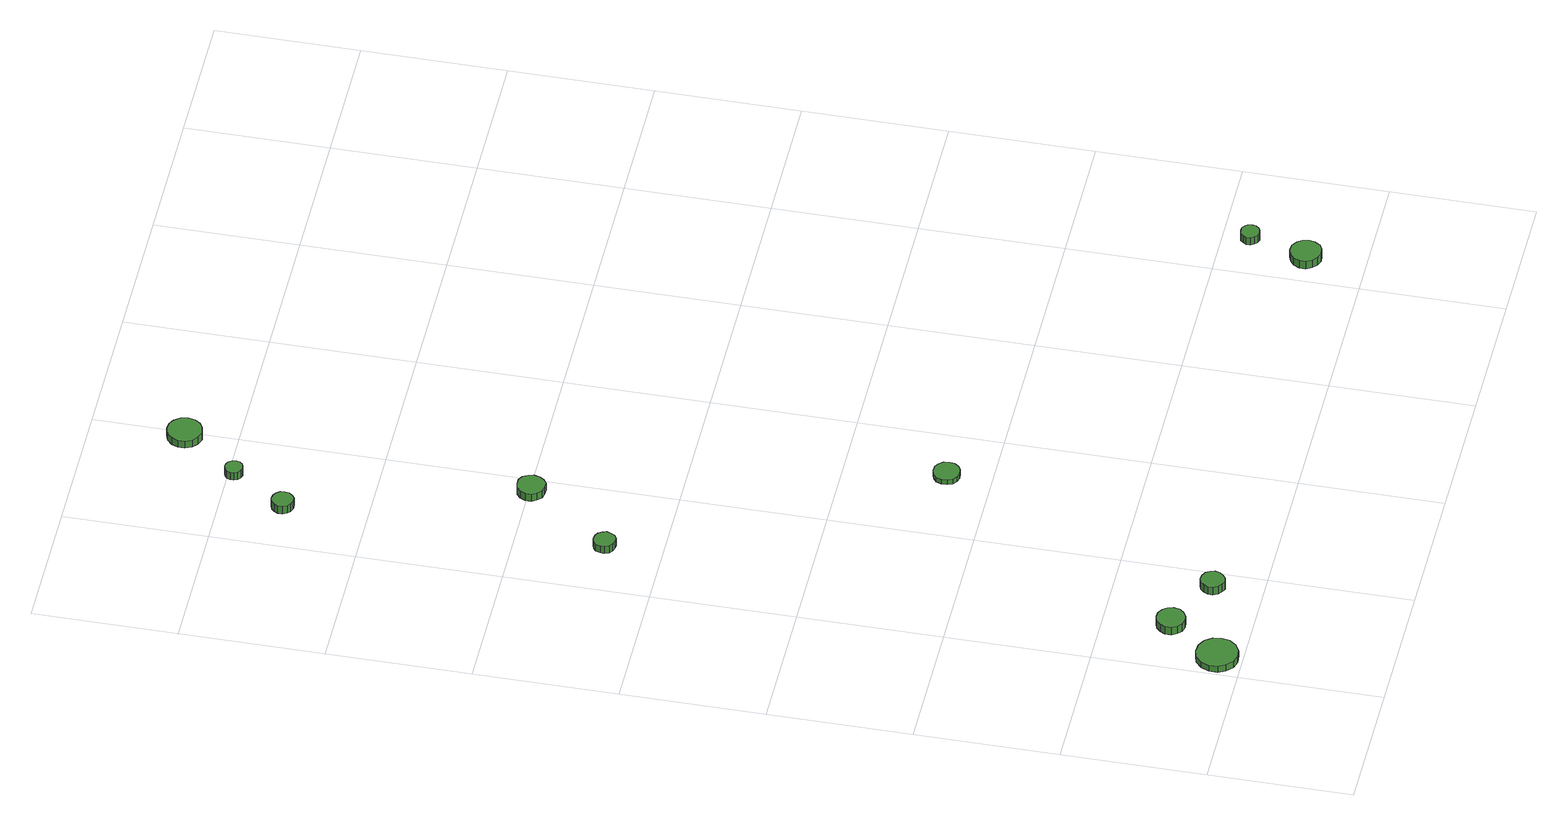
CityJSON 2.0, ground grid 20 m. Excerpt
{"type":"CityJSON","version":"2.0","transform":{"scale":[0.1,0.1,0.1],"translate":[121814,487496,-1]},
"CityObjects":{
"tree1":{"type":"SolitaryVegetationObject","attributes":{"function":"something"},"geometry":[{"type":"MultiSurface","lod":"1","boundaries":[[[0,1,2,3,4,5,6,7,8,9,10,11,12,13,14]],[[15,16,17,18,19,20,21,22,23,24,25,26,27,28,29]],[[0,29,28,1]],[[1,28,27,2]],[[2,27,26,3]],[[3,26,25,4]],[[4,25,24,5]],[[5,24,23,6]],[[6,23,22,7]],[[7,22,21,8]],[[8,21,20,9]],[[9,20,19,10]],[[10,19,18,11]],[[11,18,17,12]],[[12,17,16,13]],[[13,16,15,14]],[[14,15,29,0]]]}]},
"tree2":{"type":"SolitaryVegetationObject","attributes":{"function":"something"},"geometry":[{"type":"MultiSurface","lod":"1","boundaries":[[[30,31,32,33,34,35,36,37,38,39,40,41,42,43,44]],[[45,46,47,48,49,50,51,52,53,54,55,56,57,58,59]],[[30,59,58,31]],[[31,58,57,32]],[[32,57,56,33]],[[33,56,55,34]],[[34,55,54,35]],[[35,54,53,36]],[[36,53,52,37]],[[37,52,51,38]],[[38,51,50,39]],[[39,50,49,40]],[[40,49,48,41]],[[41,48,47,42]],[[42,47,46,43]],[[43,46,45,44]],[[44,45,59,30]]]}]},
"tree3":{"type":"SolitaryVegetationObject","attributes":{"function":"something"},"geometry":[{"type":"MultiSurface","lod":"1","boundaries":[[[60,61,62,63,64,65,66,67,68,69,70,71,72,73,74]],[[75,76,77,78,79,80,81,82,83,84,85,86,87,88,89]],[[60,89,88,61]],[[61,88,87,62]],[[62,87,86,63]],[[63,86,85,64]],[[64,85,84,65]],[[65,84,83,66]],[[66,83,82,67]],[[67,82,81,68]],[[68,81,80,69]],[[69,80,79,70]],[[70,79,78,71]],[[71,78,77,72]],[[72,77,76,73]],[[73,76,75,74]],[[74,75,89,60]]]}]},
"tree4":{"type":"SolitaryVegetationObject","attributes":{"function":"something"},"geometry":[{"type":"MultiSurface","lod":"1","boundaries":[[[90,91,92,93,94,95,96,97,98,99,100,101,102,103,104]],[[105,106,107,108,109,110,111,112,113,114,115,116,117,118,119]],[[90,119,118,91]],[[91,118,117,92]],[[92,117,116,93]],[[93,116,115,94]],[[94,115,114,95]],[[95,114,113,96]],[[96,113,112,97]],[[97,112,111,98]],[[98,111,110,99]],[[99,110,109,100]],[[100,109,108,101]],[[101,108,107,102]],[[102,107,106,103]],[[103,106,105,104]],[[104,105,119,90]]]}]},
"tree5":{"type":"SolitaryVegetationObject","attributes":{"function":"something"},"geometry":[{"type":"MultiSurface","lod":"1","boundaries":[[[120,121,122,123,124,125,126,127,128,129,130,131,132,133,134]],[[135,136,137,138,139,140,141,142,143,144,145,146,147,148,149]],[[120,149,148,121]],[[121,148,147,122]],[[122,147,146,123]],[[123,146,145,124]],[[124,145,144,125]],[[125,144,143,126]],[[126,143,142,127]],[[127,142,141,128]],[[128,141,140,129]],[[129,140,139,130]],[[130,139,138,131]],[[131,138,137,132]],[[132,137,136,133]],[[133,136,135,134]],[[134,135,149,120]]]}]},
"tree6":{"type":"SolitaryVegetationObject","attributes":{"function":"something"},"geometry":[{"type":"MultiSurface","lod":"1","boundaries":[[[150,151,152,153,154,155,156,157,158,159,160,161,162,163,164]],[[165,166,167,168,169,170,171,172,173,174,175,176,177,178,179]],[[150,179,178,151]],[[151,178,177,152]],[[152,177,176,153]],[[153,176,175,154]],[[154,175,174,155]],[[155,174,173,156]],[[156,173,172,157]],[[157,172,171,158]],[[158,171,170,159]],[[159,170,169,160]],[[160,169,168,161]],[[161,168,167,162]],[[162,167,166,163]],[[163,166,165,164]],[[164,165,179,150]]]}]},
"tree7":{"type":"SolitaryVegetationObject","attributes":{"function":"something"},"geometry":[{"type":"MultiSurface","lod":"1","boundaries":[[[180,181,182,183,184,185,186,187,188,189,190,191,192,193,194]],[[195,196,197,198,199,200,201,202,203,204,205,206,207,208,209]],[[180,209,208,181]],[[181,208,207,182]],[[182,207,206,183]],[[183,206,205,184]],[[184,205,204,185]],[[185,204,203,186]],[[186,203,202,187]],[[187,202,201,188]],[[188,201,200,189]],[[189,200,199,190]],[[190,199,198,191]],[[191,198,197,192]],[[192,197,196,193]],[[193,196,195,194]],[[194,195,209,180]]]}]},
"tree8":{"type":"SolitaryVegetationObject","attributes":{"function":"something"},"geometry":[{"type":"MultiSurface","lod":"1","boundaries":[[[210,211,212,213,214,215,216,217,218,219,220,221,222,223,224]],[[225,226,227,228,229,230,231,232,233,234,235,236,237,238,239]],[[210,239,238,211]],[[211,238,237,212]],[[212,237,236,213]],[[213,236,235,214]],[[214,235,234,215]],[[215,234,233,216]],[[216,233,232,217]],[[217,232,231,218]],[[218,231,230,219]],[[219,230,229,220]],[[220,229,228,221]],[[221,228,227,222]],[[222,227,226,223]],[[223,226,225,224]],[[224,225,239,210]]]}]},
"tree9":{"type":"SolitaryVegetationObject","attributes":{"function":"something"},"geometry":[{"type":"MultiSurface","lod":"1","boundaries":[[[240,241,242,243,244,245,246,247,248,249,250,251,252,253,254]],[[255,256,257,258,259,260,261,262,263,264,265,266,267,268,269]],[[240,269,268,241]],[[241,268,267,242]],[[242,267,266,243]],[[243,266,265,244]],[[244,265,264,245]],[[245,264,263,246]],[[246,263,262,247]],[[247,262,261,248]],[[248,261,260,249]],[[249,260,259,250]],[[250,259,258,251]],[[251,258,257,252]],[[252,257,256,253]],[[253,256,255,254]],[[254,255,269,240]]]}]},
"tree10":{"type":"SolitaryVegetationObject","attributes":{"function":"something"},"geometry":[{"type":"MultiSurface","lod":"1","boundaries":[[[270,271,272,273,274,275,276,277,278,279,280,281,282,283,284]],[[285,286,287,288,289,290,291,292,293,294,295,296,297,298,299]],[[270,299,298,271]],[[271,298,297,272]],[[272,297,296,273]],[[273,296,295,274]],[[274,295,294,275]],[[275,294,293,276]],[[276,293,292,277]],[[277,292,291,278]],[[278,291,290,279]],[[279,290,289,280]],[[280,289,288,281]],[[281,288,287,282]],[[282,287,286,283]],[[283,286,285,284]],[[284,285,299,270]]]}]},
"tree11":{"type":"SolitaryVegetationObject","attributes":{"function":"something"},"geometry":[{"type":"MultiSurface","lod":"1","boundaries":[[[300,301,302,303,304,305,306,307,308,309,310,311,312,313,314]],[[315,316,317,318,319,320,321,322,323,324,325,326,327,328,329]],[[300,329,328,301]],[[301,328,327,302]],[[302,327,326,303]],[[303,326,325,304]],[[304,325,324,305]],[[305,324,323,306]],[[306,323,322,307]],[[307,322,321,308]],[[308,321,320,309]],[[309,320,319,310]],[[310,319,318,311]],[[311,318,317,312]],[[312,317,316,313]],[[313,316,315,314]],[[314,315,329,300]]]}]}
},
"vertices":[
[62,34,17],[60,46,17],[53,56,17],[42,62,17],[30,63,17],[19,60,17],[10,51,17],[5,40,17],[5,28,17],[10,18,17],[19,9,17],[30,6,17],[42,7,17],[53,13,17],[60,23,17],[60,23,7],[53,13,7],[42,7,7],[30,6,7],[19,9,7],[10,18,7],[5,28,7],[5,40,7],[10,51,7],[19,60,7],[30,63,7],[42,62,7],[53,56,7],[60,46,7],[62,34,7],
[103,108,23],[101,116,23],[96,122,23],[89,127,23],[81,127,23],[73,125,23],[67,119,23],[63,112,23],[63,103,23],[67,96,23],[73,90,23],[81,88,23],[89,89,23],[96,93,23],[101,99,23],[101,99,10],[96,93,10],[89,89,10],[81,88,10],[73,90,10],[67,96,10],[63,103,10],[63,112,10],[67,119,10],[73,125,10],[81,127,10],[89,127,10],[96,122,10],[101,116,10],[103,108,10],
[184,68,25],[182,75,25],[178,81,25],[172,84,25],[165,85,25],[159,83,25],[154,78,25],[151,72,25],[151,65,25],[154,58,25],[159,54,25],[165,51,25],[172,52,25],[178,56,25],[182,61,25],[182,61,12],[178,56,12],[172,52,12],[165,51,12],[159,54,12],[154,58,12],[151,65,12],[151,72,12],[154,78,12],[159,83,12],[165,85,12],[172,84,12],[178,81,12],[182,75,12],[184,68,12],
[105,880,18],[103,886,18],[100,891,18],[94,894,18],[88,895,18],[82,893,18],[77,889,18],[75,883,18],[75,877,18],[77,871,18],[82,867,18],[88,865,18],[94,865,18],[100,868,18],[103,874,18],[103,874,6],[100,868,6],[94,865,6],[88,865,6],[82,867,6],[77,871,6],[75,877,6],[75,883,6],[77,889,6],[82,893,6],[88,895,6],[94,894,6],[100,891,6],[103,886,6],[105,880,6],
[339,462,14],[338,470,14],[333,476,14],[327,480,14],[319,480,14],[312,478,14],[306,473,14],[303,466,14],[303,458,14],[306,451,14],[312,446,14],[319,444,14],[327,445,14],[333,448,14],[338,455,14],[338,455,6],[333,448,6],[327,445,6],[319,444,6],[312,446,6],[306,451,6],[303,458,6],[303,466,6],[306,473,6],[312,478,6],[319,480,6],[327,480,6],[333,476,6],[338,470,6],[339,462,6],
[188,996,26],[186,1004,26],[182,1011,26],[175,1015,26],[167,1015,26],[159,1013,26],[153,1008,26],[149,1000,26],[149,992,26],[153,985,26],[159,979,26],[167,977,26],[175,977,26],[182,982,26],[186,988,26],[186,988,14],[182,982,14],[175,977,14],[167,977,14],[159,979,14],[153,985,14],[149,992,14],[149,1000,14],[153,1008,14],[159,1013,14],[167,1015,14],[175,1015,14],[182,1011,14],[186,1004,14],[188,996,14],
[89,1315,25],[88,1321,25],[84,1326,25],[79,1329,25],[72,1330,25],[66,1328,25],[62,1324,25],[59,1318,25],[59,1312,25],[62,1306,25],[66,1302,25],[72,1300,25],[79,1300,25],[84,1304,25],[88,1309,25],[88,1309,12],[84,1304,12],[79,1300,12],[72,1300,12],[66,1302,12],[62,1306,12],[59,1312,12],[59,1318,12],[62,1324,12],[66,1328,12],[72,1330,12],[79,1329,12],[84,1326,12],[88,1321,12],[89,1315,12],
[141,1392,21],[140,1397,21],[137,1402,21],[133,1404,21],[128,1405,21],[123,1403,21],[119,1400,21],[117,1395,21],[117,1390,21],[119,1385,21],[123,1382,21],[128,1380,21],[133,1381,21],[137,1383,21],[140,1387,21],[140,1387,8],[137,1383,8],[133,1381,8],[128,1380,8],[123,1382,8],[119,1385,8],[117,1390,8],[117,1395,8],[119,1400,8],[123,1403,8],[128,1405,8],[133,1404,8],[137,1402,8],[140,1397,8],[141,1392,8],
[214,1472,20],[212,1482,20],[206,1490,20],[198,1495,20],[188,1496,20],[178,1493,20],[171,1486,20],[167,1477,20],[167,1467,20],[171,1458,20],[178,1452,20],[188,1448,20],[198,1450,20],[206,1454,20],[212,1462,20],[212,1462,8],[206,1454,8],[198,1450,8],[188,1448,8],[178,1452,8],[171,1458,8],[167,1467,8],[167,1477,8],[171,1486,8],[178,1493,8],[188,1496,8],[198,1495,8],[206,1490,8],[212,1482,8],[214,1472,8],
[859,80,28],[857,89,28],[852,96,28],[844,101,28],[835,102,28],[827,99,28],[820,93,28],[816,85,28],[816,76,28],[820,68,28],[827,62,28],[835,59,28],[844,60,28],[852,64,28],[857,72,28],[857,72,15],[852,64,15],[844,60,15],[835,59,15],[827,62,15],[820,68,15],[816,76,15],[816,85,15],[820,93,15],[827,99,15],[835,102,15],[844,101,15],[852,96,15],[857,89,15],[859,80,15],
[876,161,26],[875,167,26],[872,171,26],[867,174,26],[862,174,26],[857,173,26],[853,169,26],[850,164,26],[850,159,26],[853,154,26],[857,150,26],[862,148,26],[867,149,26],[872,152,26],[875,156,26],[875,156,13],[872,152,13],[867,149,13],[862,148,13],[857,150,13],[853,154,13],[850,159,13],[850,164,13],[853,169,13],[857,173,13],[862,174,13],[867,174,13],[872,171,13],[875,167,13],[876,161,13]
]}
